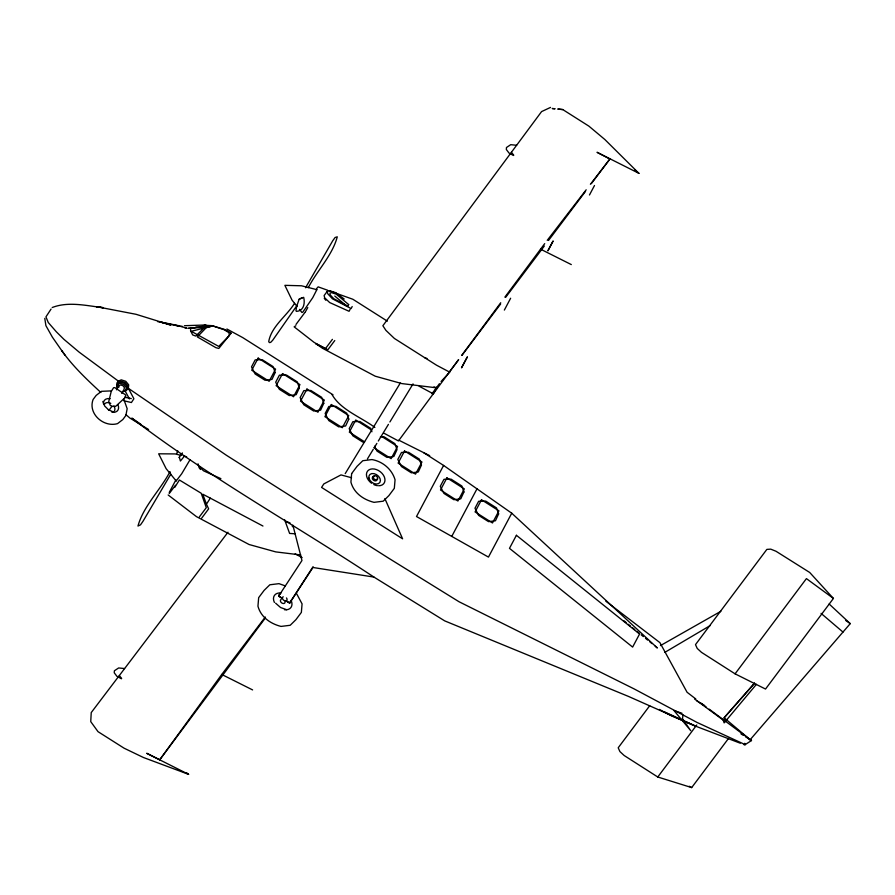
<?xml version="1.0" encoding="UTF-8"?>
<svg xmlns="http://www.w3.org/2000/svg" width="895" height="895" viewBox="0 0 895 895"><rect width="100%" height="100%" fill="white"/><g stroke="black" fill="none" stroke-linecap="round" stroke-linejoin="round"><path stroke-width="1.34" d="M116.674 386.215L117.044 382.635L120.489 381.125L124.998 382.579L127.918 386.137L127.549 389.717L126.676 389.124L126.978 386.148L124.539 383.183L120.791 381.975L117.916 383.228L117.614 386.215M116.842 387.49L117.144 384.503L120.019 383.25L123.767 384.458L126.206 387.423L125.904 390.41L123.029 391.663M117.446 384.939L117.692 382.557M118.711 387.479L118.901 385.689L120.624 384.939L122.872 385.656L124.338 387.434L124.148 389.224L121.686 393.353M128.321 388.441L128.69 384.861L125.77 381.304L121.261 379.849L117.816 381.359M127.84 387.971L226.323 455.219L388.262 557.943L459.023 601.742L634.096 688.893L683.064 714.993L682.449 718.607L690.727 730.678L673.946 710.507L682.046 713.293M176.818 453.441L177.725 450.644M296.995 306.325L292.072 300.183L284.878 285.337L301.492 285.785L316.864 289.656L312.769 297.643L302.767 312.198L301.928 312.478L299.467 309.401M190.031 459.717L181.685 473.791L176.181 480.928L166.134 468.667L158.661 453.799L175.196 453.922L181.562 455.488M279.609 594.291L278.714 596.003L282.205 598.274M290.248 601.91L289.656 603.029L285.695 600.545M129.451 398.946L125.334 391.361L126.005 390.063M127.381 388.24L125.334 391.361M169.233 492.451L175.599 480.447M350.146 309.256L349.072 311.292L329.651 302.544L324.695 297.811L324.113 295.551L327.223 291.401L329.371 290.662L335.703 292.676L344.206 299.019M352.194 306.537L351.12 308.562L332.448 298.818L327.749 293.739L327.223 291.401M159.668 759.799L146.69 753.277L188.588 774.354L186.44 772.642M281.925 598.229L278.625 596.137L280.258 593.061M286.31 601.015L289.611 603.107L313.071 566.714M458.497 359.712L398.443 440.944L384.168 433.325M436.939 387.054L433.337 393.845L419.084 386.192M550.537 107.411L541.576 111.595L382.87 325.735L385.924 330.378L394.426 338.478L436.547 365.205L449.391 371.996M467.156 357.194L461.507 367.856L467.391 356.881M510.631 298.236L504.355 310.073M547.852 250.846L552.897 241.314M548.076 250.533L553.132 241.012M443.596 465.434L416.499 516.527L488.457 557.093L511.739 513.204L443.596 465.434L423.648 452.691M594.493 185.511L589.469 194.987M610.01 158.807L591.394 183.576M451.74 536.429L477.001 488.804M124.181 398.443L115.768 406.274L111.976 406.431L110.23 405.245L108.754 401.553L111.215 391.507L113.587 387.703L114.784 387.613L125.3 394.695L125.848 395.959L124.371 398.566M305.374 311.863L307.779 307.556M305.542 287.754L332.727 240.766L335.088 237.511L337.281 236.806C332.369 255.489 317.098 270.525 308.272 287.687M116.439 389.806L118.901 385.689M345.213 473.612L400.3 383.038M367.442 458.889L373.237 449.357M374.681 446.985L376.851 443.405M378.305 441.034L388.43 424.364M389.884 421.981L413.042 383.899M174.726 487.417L179.392 480L201.196 493.246L206.297 507.655L199.372 516.885M201.722 518.093L208.647 508.852L206.443 504.165L210.325 498.157L262.951 526.036M278.625 596.137L301.962 560.516L292.9 525.197M289.611 603.107L312.948 567.486L373.931 577.074L444.692 620.873L628.458 696.411L694.632 725.8L740.243 743.197M51.06 309.066L45.936 316.864L48.274 322.524L56.363 331.821L63.97 339.373L79.14 352.138L119.203 381.729M296.76 305.81L272.74 340.201L270.67 342.382L269.35 342.561L268.724 341.543C271.442 326.317 286.579 316.103 294.567 303.327M179.034 457.636L182.412 452.926M265.3 617.013L221.747 674.461L159.545 760.034L265.457 617.818M305.005 312.333L295.999 324.426M431.961 393.766L439.411 383.72M461.809 355.237L500.719 302.745M504.858 297.151L544.697 243.63M109.66 409.395L112.032 406.229M175.465 485.28L169.211 493.559M332.414 339.339L325.489 348.58L314.19 342.449L294.142 326.843L295.865 325.735M334.764 340.547L327.839 349.777L315.655 343.59L322.592 348.323L375.218 376.202L401.889 383.597L436.536 387.826L433.974 386.897M119.337 675.591L121.653 678.455M511.425 152.329L513.741 155.182M649.725 705.707L618.199 747.784L619.933 751.599L624.184 755.525L657.769 777.005L691.678 787.589L728.564 738.375M657.769 777.005L696.769 724.961M735.075 673.834L806.429 578.606L833.424 598.431L765.527 689.049L735.075 673.834L701.49 652.354L697.239 648.439L695.493 644.624L766.858 549.396L770.74 549.15L775.976 551.242L809.695 572.464L833.424 598.431M449.368 372.029L458.609 359.768M461.977 355.304L500.629 304.009M505.675 297.319L544.328 246.024M548.534 240.442L585.509 191.373M227.979 532.234L91.234 712.588L90.742 721.627L98.014 731.662L124.114 748.209L143.469 757.517L188.588 774.354M547.237 240.33L586.18 189.796M590.409 184.303L609.887 159.041L597.032 152.284L638.929 173.35L604.796 139.463L588.888 126.139L562.787 109.582L558.625 109.1M184.504 456.092L180.387 461.026L179.369 457.177M756.454 684.295L724.133 722.903L722.97 719.39M829.15 604.002L850.25 623.636L750.167 739.706L724.1 717.756L754.53 683.187M754.563 683.209L724.156 717.801L725.163 721.538L694.632 699.062M316.662 288.537L318.15 286.859L327.715 290.282M441.056 381.505L449.972 371.861M664.739 652.421L710.071 625.65M660.443 645.597L720.878 611.296M302.555 297.554L299.221 299.087L296.715 306.101L295.954 310.822L296.502 311.393C303.819 310.878 305.15 303.271 303.685 297.33L299.165 299.266M322.592 348.323L323.498 347.931M52.212 307.522C68.389 301.201 86.502 305.743 103.272 307.679L96.302 306.638L135.984 314.29L170.833 325.086L160.887 322.077L182.535 326.451M203.411 325.78L205.906 324.986L184.437 325.702M212.831 325.881L191.228 331.295L218.749 346.41L229.4 335.48L228.907 332.638L223.985 329.673L212.551 325.858M316.103 289.823L316.864 289.656M195.144 327.727L188.062 328.387L194.405 327.816M195.882 326.966L212.92 325.713L204.273 325.221M111.025 390.902L101.426 391.328L96.157 395.422L93.102 399.494C87.699 413.714 103.719 427.743 117.569 423.615L122.839 419.531L125.893 415.459L127.168 408.679L123.913 399.584M380.364 436.894L384.1 436.816L394.896 443.64L397.011 449.614L393.845 456.484L386.908 457.356L376.996 451.091L374.49 446.169M295.16 533.789L289.611 533.431L284.565 519.615M554.788 108.742L552.237 108.508L554.922 108.798M557.551 109.056L562.787 109.582M516.639 145.281L510.732 144.677L506.469 147.507L506.335 149.521L509.042 153.067L513.506 155.495M332.112 394.706C340.816 409.932 360.976 417.126 374.86 427.418M124.55 668.554L118.643 667.95L114.381 670.78L114.247 672.794L116.943 676.34L121.418 678.768M300.709 554.945L275.772 551.902L249.101 544.518L196.475 516.639L168.159 494.98M180.88 326.574L183.553 327.212M124.55 397.223L131.308 398.599M157.643 321.607L179.738 326.295M184.504 327.637L186.876 328.141L184.504 327.469M123.834 400.759L131.408 402.537L133.892 398.745L128.891 389.291M184.113 456.114L186.652 456.741M175.017 325.153L178.877 326.127M351.556 477.74L340.984 474.909L323.822 483.926L321.585 487.417L402.593 538.812L384.884 498.593M285.348 585.912L278.994 583.652L269.82 584.793L264.115 590.387L258.666 597.647L257.95 606.195C260.859 617.147 270.558 623.781 281.03 626.422L290.204 625.281L295.909 619.687L301.358 612.415L302.074 603.879L296.614 593.676M286.568 609.663L280.582 607.537L275.615 603.185M329.047 290.752L352.865 299.266L387.345 321.148M424.588 357.62L427.027 358.503M285.673 521.304L290.025 522.881M305.933 287.071L307.03 287.485M220.886 478.646L203.557 470.826L198.6 466.082L198.03 463.823M743.79 744.528L744.897 744.964L745.412 744.282L744.718 743.286M108.407 409.787L113.609 412.047M540.468 249.123L571.312 264.584M398.834 440.195L429.689 455.656M221.747 674.461L252.603 689.922M664.638 711.972L694.811 725.755L671.44 715.81L659.369 709.433M210.325 498.157L202.785 494.208L206.443 504.165M683.064 714.993L697.115 722.478L745.155 744.629L751.487 740.545L709.176 709.153M295.16 553.893L302.163 557.607M749.473 739.46L751.487 740.545L745.557 736.786M226.882 329.002L242.78 337.628L332.985 394.762M689.228 786.257L691.678 787.589M148.604 429.522L129.853 418.032L125.837 414.586M371.246 429.846L355.751 420.012L349.318 432.14L364.589 441.828L362.732 442.063L352.82 435.787L349.184 428.671L352.876 421.668L359.924 421.523L370.72 428.347L371.928 431.759M382.299 436.849L397.548 446.527L391.115 458.654L373.718 447.612M696.702 700.729L704.253 705.45M740.948 733.855L743.253 735.321M373.931 577.074C293.415 523.877 208.524 476.878 131.778 418.122L140.772 424.185M845.775 620.503L850.25 623.636M334.775 296.066L347.215 306.493M292.184 526.126L293.124 526.819M701.333 703.313L705.998 706.793M605.837 601.205L659.895 642.621L687.08 692.26L695.818 698.984M634.633 169.949L638.929 173.35M623.949 620.794L626.108 622.551M628.268 624.307L630.416 626.064M632.575 627.82L634.734 629.565M636.882 631.322L639.041 633.078M641.2 634.835L643.348 636.58M645.508 638.336L647.667 640.093M649.815 641.849L651.974 643.594M655.207 646.235L657.366 647.98L511.739 513.204M821.073 613.377L842.978 632.071M100.878 392.491C86.849 379.502 72.73 366.2 61.677 350.527L65.19 355.404M108.619 409.921L104.693 406.039L102.858 401.452M170.844 474.104L142.965 521.337L140.504 524.85L137.975 526.036C143.401 506.089 160.395 490.057 169.972 471.687L170.229 473.477M324.281 298.359L325.791 300.239M198.958 467.548L200.469 469.439M62.449 351.623L52.369 337.147L45.913 325.668L44.784 318.396M176.013 480.167L176.181 480.928M104.547 404.137A5.985 4.218 36.8 0 1 110.801 403.332M113.866 406.006A5.985 4.218 36.8 0 1 114.459 410.816M117.816 404.54A8.379 5.907 36.8 0 1 111.841 412.17M103.484 403.925A8.379 5.907 36.8 0 1 110.208 398.711M371.582 483.255A10.248 7.227 36.8 0 1 368.762 469.987A10.248 7.227 36.8 0 1 383.452 475.2A10.248 7.227 36.8 0 1 378.619 485.75M377.466 485.672A10.248 7.227 36.8 0 1 373.83 484.587M376.896 479.06A2.562 1.801 36.8 0 1 375.061 480.861A2.562 1.801 36.8 0 1 372.342 478.478A2.562 1.801 36.8 0 1 374.177 476.688M286.478 597.938A2.562 1.801 36.8 0 1 286.243 600.69A2.562 1.801 36.8 0 1 282.977 599.527A2.562 1.801 36.8 0 1 283.212 596.786M285.013 601.697A2.562 1.801 36.8 0 1 283.558 603.51A2.562 1.801 36.8 0 1 280.739 601.843A2.562 1.801 36.8 0 1 281.209 599.449M291.065 600.366A10.248 7.227 36.8 0 1 284.498 609.752M274.396 602.436A10.248 7.227 36.8 0 1 280.974 593.049M351.645 473.567L350.918 482.114C353.827 493.067 363.538 499.701 374.009 502.341L383.172 501.2L388.889 495.606L394.326 488.334L395.053 479.798C391.976 469.226 382.724 461.473 371.962 459.571L362.799 460.712L357.083 466.306L351.645 473.567M275.157 372.521L271.99 379.39L265.054 380.263L255.142 373.998L251.506 366.872L255.198 359.868L262.246 359.723L273.042 366.547L275.157 372.521M299.355 387.826L296.178 394.695L289.253 395.568L279.341 389.303L275.694 382.187L279.385 375.173L286.445 375.027L297.241 381.852L299.355 387.826M323.789 403.287L320.623 410.156L313.686 411.029L303.774 404.764L300.127 397.637L303.83 390.634L310.878 390.488L321.674 397.313L323.789 403.287M348.793 419.117L345.627 425.986L338.702 426.859L328.789 420.583L325.142 413.468L328.834 406.464L335.893 406.308L346.678 413.132L348.793 419.117M421.467 465.087L418.301 471.956L411.364 472.828L401.452 466.552L397.816 459.437L401.508 452.434L408.556 452.288L419.352 459.113L421.467 465.087M463.934 491.959L460.768 498.828L453.843 499.701L443.931 493.425L440.284 486.309L443.976 479.306L451.035 479.149L461.82 485.985L463.934 491.959M498.627 513.898L495.461 520.767L488.536 521.64L478.624 515.375L474.976 508.259L478.668 501.245L485.728 501.099L496.512 507.924L498.627 513.898M258.163 358.101L251.73 370.228L269.138 381.27L275.57 369.143L258.163 358.101M282.563 373.584L276.13 385.711L293.526 396.742L299.959 384.615L282.563 373.584M348.658 304.557L347.831 306.135L333.79 298.717L330.255 294.981L329.953 293.124L331.508 292.631L336.218 294.131L348.658 304.557M306.963 389.056L300.53 401.184L317.926 412.226L324.359 400.099L306.963 389.056M331.351 404.529L324.919 416.667L342.326 427.698L348.759 415.571L331.351 404.529M404.551 450.968L398.118 463.095L415.515 474.137L421.948 462.01L404.551 450.968M446.941 477.852L440.508 489.99L457.904 501.021L464.337 488.894L446.941 477.852M481.51 499.79L475.077 511.918L492.485 522.96L498.918 510.832L481.51 499.79M516.404 535.288L509.479 548.344L632.631 647.085L639.556 634.029L516.404 535.288M230.742 333.589L218.816 348.446L215.885 347.674L197.325 336.912L206.197 327.704L212.853 325.914L224.779 329.494L231.302 333.085L230.742 333.589M203.881 328.029L195.792 336.072L192.682 334.931L190.613 330.893L190.601 328.275L205.302 327.134L203.881 328.029M368.93 478.042A6.399 4.509 36.8 0 0 378.417 483.658A6.399 4.509 36.8 0 0 376.504 474.618A6.399 4.509 36.8 0 0 368.93 478.042M373.125 477.427A2.562 1.801 36.8 0 0 376.929 479.675A2.562 1.801 36.8 0 0 376.157 476.062A2.562 1.801 36.8 0 0 373.125 477.427"/></g></svg>
